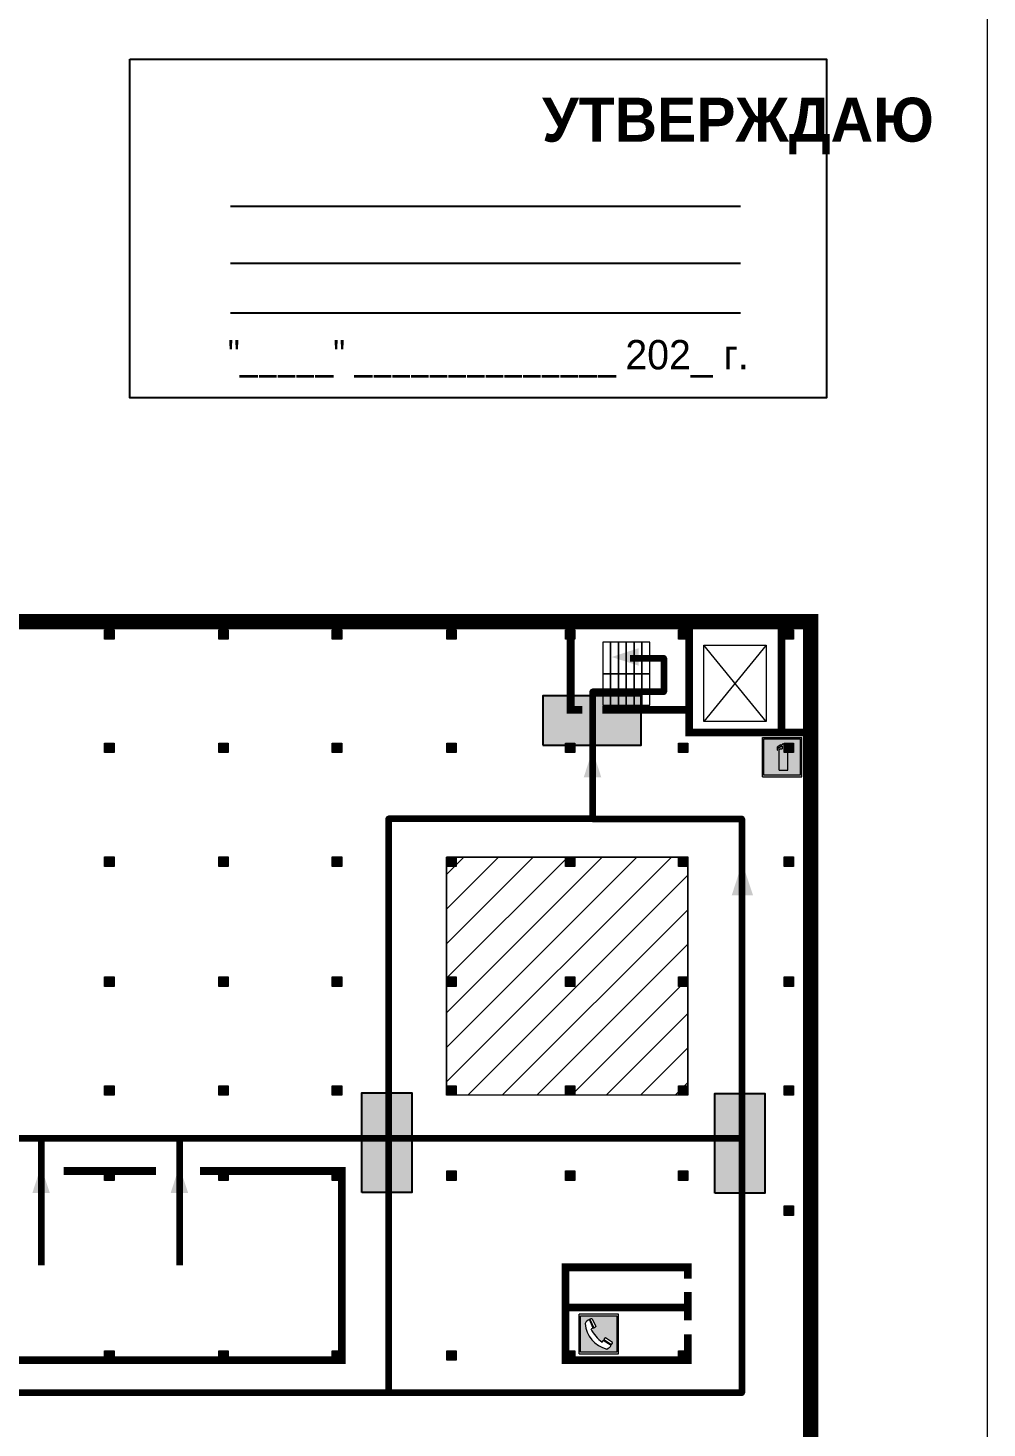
# Model space of a CAD drawing. Header units: millimetres. Extents: x 13810 to 67229, y 12374 to 21950.
# Drawn here: x 31486.4 to 31617.2, y 14345 to 14535.9 of the extents above; entities that cross this region are included whole.
import ezdxf

# ---------------------------------------------------------------- set-up
doc = ezdxf.new("R2010")
doc.units = ezdxf.units.MM
doc.layers.add('План_Штампы', color=7, linetype='Continuous')
doc.styles.add('обычный', font='arial.ttf')

# ---------------------------------------------------------------- blocks, each defined once
blk = doc.blocks.new('A$C7B4425F7')
at = {"true_color": 0xffffff}
blk.add_hatch(color=7, dxfattribs=at).paths.add_polyline_path([(0, 0), (-16, 0), (-16, -8), (0, -8)])
h = blk.add_hatch(color=126)
h.paths.add_polyline_path([(-0.2, -0.2), (-15.8, -0.2), (-15.8, -7.8), (-0.2, -7.8)])
h.paths.add_polyline_path([(-11.76, -2.03), (-11.76, -3.66), (-11.17, -3.66, -0.568275), (-11.17, -6.18), (-12.58, -6.18), (-12.58, -2.03)], flags=16)
h.paths.add_polyline_path([(-13.33, -4.12, -0.495768), (-13.59, -6.18), (-15.03, -6.18), (-15.03, -2.03), (-13.59, -2.03, -0.487973)], flags=16)
h.paths.add_polyline_path([(-10.25, -2.03), (-9.48, -2.03), (-9.48, -6.18), (-10.25, -6.18)], flags=16)
h.paths.add_polyline_path([(-13.84, -3.69), (-14.24, -3.69), (-14.24, -3.03), (-13.9, -3.03, -0.692621)], flags=0)
h.paths.add_polyline_path([(-9.15, -2.03), (-8.4, -2.03), (-8.04, -3.07), (-7.68, -2.03), (-6.93, -2.03), (-7.64, -4.1), (-6.93, -6.18), (-7.68, -6.18), (-8.04, -5.14), (-8.4, -6.18), (-9.15, -6.18), (-8.44, -4.1)], flags=16)
h.paths.add_polyline_path([(-11.76, -4.46), (-11.42, -4.46, -0.692621), (-11.36, -5.12), (-11.76, -5.12)], flags=0)
h.paths.add_polyline_path([(-13.9, -5.2), (-14.24, -5.2), (-14.24, -4.55), (-13.84, -4.55, -0.708038)], flags=0)
edge = h.paths.add_edge_path(flags=16)
edge.add_ellipse((-5.51, -4.08), major_axis=(0, 2.05), ratio=0.586184, start_angle=0, end_angle=360)
edge = h.paths.add_edge_path(flags=0)
edge.add_ellipse((-5.51, -4.08), major_axis=(0, 1.14), ratio=0.454828, start_angle=0, end_angle=360)
h.paths.add_polyline_path([(-4.13, -4.96, 0.377264), (-3.48, -4.52, 0.0555), (-3.16, -2.03), (-1.66, -2.03), (-1.66, -4.96), (-0.96, -4.96), (-0.96, -7.01), (-1.75, -7.01), (-1.75, -6.18), (-3.3, -6.18), (-3.3, -7.02), (-4.13, -7.02)], flags=16)
h.paths.add_polyline_path([(-2.73, -2.91), (-2.28, -2.91), (-2.28, -4.96), (-3.05, -4.96, 0.079136)], flags=0)
at = {"color": 126}
blk.add_lwpolyline([(-16, -8), (0, -8), (0, 0), (-16, 0)], close=True, dxfattribs=at)
blk = doc.blocks.new('A$C32E8229D')
at = {"true_color": 0xffffff}
blk.add_hatch(color=7, dxfattribs=at).paths.add_polyline_path([(0, 0), (0, -8), (16, -8), (16, 0)])
h = blk.add_hatch(color=126)
h.paths.add_polyline_path([(0.2, -0.2), (15.8, -0.2), (15.8, -7.8), (0.2, -7.8)])
h.paths.add_polyline_path([(13.49, -2.05), (12.08, -2.05), (11.37, -2.63, 0.162397), (11.29, -2.84), (11.29, -3.63), (10.35, -3.63), (10.35, -4.05), (11.68, -4.05), (11.68, -3.48), (12.26, -4.28), (11.29, -5.1), (11.29, -6.78), (11.85, -6.78), (11.85, -5.44), (12.8, -4.64), (12.8, -5.94), (14.46, -5.94), (14.46, -5.39), (13.45, -5.39), (13.45, -3.97), (12.46, -2.59), (13.15, -2.59), (13.69, -3.34), (14.18, -3)], flags=16)
h.paths.add_polyline_path([(10.74, -1.82, 1), (11.8, -1.82, 1)], flags=16)
h.paths.add_polyline_path([(9.39, -3.59), (5.99, -3.59), (6.56, -3.03), (5.91, -3.03), (5.1, -3.83), (5.91, -4.64), (6.56, -4.64), (5.99, -4.09), (9.39, -4.09)], flags=16)
h.paths.add_polyline_path([(4.29, -1.08), (1.72, -1.08), (1.72, -6.6), (4.29, -6.6)], flags=16)
at = {"color": 126}
blk.add_lwpolyline([(16, -8), (0, -8), (0, 0), (16, 0)], close=True, dxfattribs=at)
blk = doc.blocks.new('A$C3AD82952')
at = {"true_color": 0xf5f5ff}
h = blk.add_hatch(color=7, dxfattribs=at)
h.dxf.hatch_style = 1
h.paths.add_polyline_path([(8.21, 8.73, 0.414214), (7.89, 9.05), (7.22, 9.05), (7.22, 9.92), (7.59, 9.92, 1), (7.57, 10.36), (7.22, 10.36), (7.22, 10.6), (6.43, 10.6), (6.43, 10.36), (6.01, 10.36), (4.74, 9.59), (4.74, 8.69), (4.98, 8.73), (4.98, 9.26), (6.12, 9.91), (6.43, 9.91), (6.43, 9.05), (5.76, 9.05, 0.414214), (5.44, 8.73), (5.44, 2.2), (8.21, 2.2)], flags=0)
h.paths.add_polyline_path([(12.8, 12.8), (0, 12.8), (0, 0), (12.8, 0)])
h.paths.add_polyline_path([(0.51, 12.29), (12.29, 12.29), (12.29, 0.51), (0.51, 0.51)], flags=16)
h.paths.add_polyline_path([(4.74, 9.59), (6.01, 10.36), (6.43, 10.36), (6.43, 10.6), (7.22, 10.6), (7.22, 10.36), (7.59, 10.36, -0.94586), (7.59, 9.92), (7.22, 9.92), (7.22, 9.05), (7.89, 9.05, -0.414214), (8.21, 8.73), (8.21, 2.2), (5.44, 2.2), (5.44, 8.73, -0.414214), (5.76, 9.05), (6.43, 9.05), (6.43, 9.91), (6.12, 9.91), (4.98, 9.26), (4.98, 8.73), (4.74, 8.69)], flags=0)
h = blk.add_hatch(color=242)
h.dxf.hatch_style = 1
h.paths.add_polyline_path([(12.29, 12.29), (0.51, 12.29), (0.51, 0.51), (12.29, 0.51)])
h.paths.add_polyline_path([(4.74, 8.69), (4.74, 9.59), (6.01, 10.36), (6.43, 10.36), (6.43, 10.6), (7.22, 10.6), (7.22, 10.36), (7.59, 10.36, -0.94586), (7.59, 9.92), (7.22, 9.92), (7.22, 9.05), (7.89, 9.05, -0.414214), (8.21, 8.73), (8.21, 2.2), (5.44, 2.2), (5.44, 8.73, -0.414214), (5.76, 9.05), (6.43, 9.05), (6.43, 9.91), (6.12, 9.91), (4.98, 9.26), (4.98, 8.73)], flags=16)
h = blk.add_hatch(color=7, dxfattribs=at)
h.dxf.hatch_style = 1
h.paths.add_polyline_path([(8.21, 8.73, 0.414214), (7.89, 9.05), (7.22, 9.05), (7.22, 9.92), (7.59, 9.92, 1), (7.57, 10.36), (7.22, 10.36), (7.22, 10.6), (6.43, 10.6), (6.43, 10.36), (6.01, 10.36), (4.74, 9.59), (4.74, 8.69), (4.98, 8.73), (4.98, 9.26), (6.12, 9.91), (6.43, 9.91), (6.43, 9.05), (5.76, 9.05, 0.414214), (5.44, 8.73), (5.44, 2.2), (8.21, 2.2)])
at = {"color": 242, "lineweight": 5}
for p, q in [((0, 0), (0, 12.8)), ((0, 12.8), (12.8, 12.8)), ((6.01, 10.36), (4.74, 9.59)), ((4.74, 9.59), (4.74, 8.69)), ((4.98, 9.26), (6.12, 9.91)), ((4.98, 8.73), (4.98, 9.26)), ((6.01, 10.36), (6.43, 10.36)), ((6.12, 9.91), (6.43, 9.91)), ((7.22, 10.6), (6.43, 10.6)), ((6.43, 10.6), (6.43, 10.36)), ((6.43, 9.91), (6.43, 9.05)), ((7.22, 10.36), (7.22, 10.6)), ((7.59, 10.36), (7.22, 10.36)), ((7.22, 9.05), (7.22, 9.92)), ((7.59, 9.92), (7.22, 9.92)), ((12.8, 0), (12.8, 12.8)), ((4.74, 8.69), (4.98, 8.73)), ((5.44, 2.2), (5.44, 8.73)), ((5.76, 9.05), (6.43, 9.05)), ((7.89, 9.05), (7.22, 9.05)), ((8.21, 2.2), (8.21, 8.73)), ((0, 0), (12.8, 0)), ((5.44, 2.2), (8.21, 2.2))]:
    blk.add_line(p, q, dxfattribs=at)
blk.add_lwpolyline([(0.51, 12.29), (12.29, 12.29), (12.29, 0.51), (0.51, 0.51)], close=True, dxfattribs=at)
for centre, radius, start, end in [((7.58, 10.14), 0.223, 273.1875, 86.8125), ((5.76, 8.73), 0.32, 90, 180), ((7.89, 8.73), 0.32, 0, 90)]:
    blk.add_arc(centre, radius, start, end, dxfattribs=at)
blk = doc.blocks.new('A$C456E1F9C')
at = {"lineweight": 5}
h = blk.add_hatch(color=242, dxfattribs=at)
h.paths.add_polyline_path([(0.51, -1.47), (0.51, -13.26), (12.29, -13.26), (12.29, -1.47)])
h.paths.add_polyline_path([(5.42, -4.95, -0.254479), (4.78, -5.4), (3.52, -2.53, -0.209735), (4.23, -2.4)], flags=16)
h.paths.add_polyline_path([(8.53, -8.6), (10.87, -10.17), (10.54, -10.76), (8.03, -9.13, -0.192251)], flags=16)
h.paths.add_polyline_path([(4.61, -5.49, 0.005518), (3.87, -5.72, 0.128647), (7.49, -10.01, 0.00809), (7.83, -9.33), (10.47, -10.97, -0.16736), (8.99, -12.25, -0.327862), (1.95, -3.95, -0.166952), (3.36, -2.62)], flags=16)
at = {"color": 242, "lineweight": 5}
for p, q in [((0, -13.77), (0, -0.97)), ((12.8, -0.97), (0, -0.97)), ((4.61, -5.49), (3.36, -2.62)), ((3.52, -2.53), (4.78, -5.4)), ((4.23, -2.4), (5.42, -4.95)), ((12.8, -13.77), (12.8, -0.97)), ((10.81, -10.12), (8.53, -8.6)), ((7.83, -9.33), (10.47, -10.97)), ((8.03, -9.13), (10.54, -10.76)), ((10.54, -10.76), (10.8, -10.3)), ((10.8, -10.3), (10.81, -10.12)), ((0, -13.77), (12.8, -13.77))]:
    blk.add_line(p, q, dxfattribs=at)
blk.add_lwpolyline([(0.51, -1.47), (12.29, -1.47), (12.29, -13.26), (0.51, -13.26)], close=True, dxfattribs=at)
for centre, radius, start, end in [((4.59, -5.34), 2.99, 114.2845, 152.1974), ((11.12, -3.31), 9.19, 183.9915, 256.6009), ((4.02, -3.27), 0.891, 76.3284, 123.7092), ((14.98, -39.1), 35.17, 107.1487, 108.4135), ((13.86, -0.94), 11.08, 205.5536, 234.8762), ((4.68, -4.59), 0.824, 276.9621, 334.0723), ((8.94, -9.5), 0.989, 114.4092, 157.9388), ((-13.31, 0.8), 23.44, 332.5487, 334.4027), ((7.87, -9.46), 3, 291.9291, 329.9329)]:
    blk.add_arc(centre, radius, start, end, dxfattribs=at)

msp = doc.modelspace()

# ---------------------------------------------------------------- hatches: boundary and pattern name
at = {"lineweight": 0}
h = msp.add_hatch(color=256, dxfattribs=at)
h.dxf.hatch_style = 1
h.paths.add_polyline_path([(31496.89, 14453.84), (31496.89, 14452.55), (31498.18, 14452.55), (31498.18, 14453.84)])
h = msp.add_hatch(color=256, dxfattribs=at)
h.dxf.hatch_style = 1
h.paths.add_polyline_path([(31512.46, 14453.84), (31512.46, 14452.55), (31513.74, 14452.55), (31513.74, 14453.84)])
h = msp.add_hatch(color=256, dxfattribs=at)
h.dxf.hatch_style = 1
h.paths.add_polyline_path([(31527.93, 14453.84), (31527.93, 14452.55), (31529.22, 14452.55), (31529.22, 14453.84)])
h = msp.add_hatch(color=256, dxfattribs=at)
h.dxf.hatch_style = 1
h.paths.add_polyline_path([(31543.55, 14453.84), (31543.55, 14452.55), (31544.83, 14452.55), (31544.83, 14453.84)])
h = msp.add_hatch(color=256, dxfattribs=at)
h.dxf.hatch_style = 1
h.paths.add_polyline_path([(31559.75, 14453.84), (31559.75, 14452.55), (31561.03, 14452.55), (31561.03, 14453.84)])
h = msp.add_hatch(color=256, dxfattribs=at)
h.dxf.hatch_style = 1
h.paths.add_polyline_path([(31575.15, 14453.84), (31575.15, 14452.55), (31576.43, 14452.55), (31576.43, 14453.84)])
h = msp.add_hatch(color=256, dxfattribs=at)
h.dxf.hatch_style = 1
h.paths.add_polyline_path([(31589.57, 14453.84), (31589.57, 14452.55), (31590.85, 14452.55), (31590.85, 14453.84)])
h = msp.add_hatch(color=256, dxfattribs=at)
h.dxf.hatch_style = 1
h.paths.add_polyline_path([(31496.89, 14438.38), (31496.89, 14437.09), (31498.18, 14437.09), (31498.18, 14438.38)])
h = msp.add_hatch(color=256, dxfattribs=at)
h.dxf.hatch_style = 1
h.paths.add_polyline_path([(31512.46, 14438.38), (31512.46, 14437.09), (31513.74, 14437.09), (31513.74, 14438.38)])
h = msp.add_hatch(color=256, dxfattribs=at)
h.dxf.hatch_style = 1
h.paths.add_polyline_path([(31527.93, 14438.38), (31527.93, 14437.09), (31529.22, 14437.09), (31529.22, 14438.38)])
h = msp.add_hatch(color=256, dxfattribs=at)
h.dxf.hatch_style = 1
h.paths.add_polyline_path([(31543.55, 14438.38), (31543.55, 14437.09), (31544.83, 14437.09), (31544.83, 14438.38)])
h = msp.add_hatch(color=256, dxfattribs=at)
h.dxf.hatch_style = 1
h.paths.add_polyline_path([(31559.75, 14438.38), (31559.75, 14437.09), (31561.03, 14437.09), (31561.03, 14438.38)])
h = msp.add_hatch(color=256, dxfattribs=at)
h.dxf.hatch_style = 1
h.paths.add_polyline_path([(31575.15, 14438.38), (31575.15, 14437.09), (31576.43, 14437.09), (31576.43, 14438.38)])
h = msp.add_hatch(color=256, dxfattribs=at)
h.dxf.hatch_style = 1
h.paths.add_polyline_path([(31589.57, 14438.38), (31589.57, 14437.09), (31590.85, 14437.09), (31590.85, 14438.38)])
at = {"lineweight": 0, "true_color": 0x000000}
h = msp.add_hatch(dxfattribs=at)
h.set_pattern_fill('ANSI31', color=18, scale=1.05, angle=180)
h.set_pattern_definition([(225, (48270.896, 22887.802), (2.35731723, -2.35731723), [])])
h.paths.add_polyline_path([(31562.76, 14296.46), (31562.76, 14284.63), (31576.38, 14284.63), (31576.38, 14296.46)])
h.paths.add_polyline_path([(31576.38, 14390.35), (31576.38, 14422.84), (31543.5, 14422.84), (31543.5, 14390.35)])
h.paths.add_polyline_path([(31512.41, 14284.27), (31526.01, 14284.27), (31526.01, 14296.46), (31512.41, 14296.46)])
h.paths.add_polyline_path([(31419.71, 14342.6), (31419.71, 14312.06), (31512.41, 14312.06), (31512.41, 14342.6)])
h.paths.add_polyline_path([(31418.43, 14282.05), (31418.43, 14295.17), (31404.48, 14295.17), (31404.48, 14282.05)])
h.paths.add_polyline_path([(31406.6, 14341.21), (31406.6, 14330.71), (31416.76, 14330.71), (31416.76, 14341.21)])
h.paths.add_polyline_path([(31405.44, 14393), (31417.26, 14393), (31417.26, 14404.23), (31405.44, 14404.23)])
h.paths.add_polyline_path([(31405.44, 14424.09), (31417.26, 14424.09), (31417.26, 14435.32), (31405.44, 14435.32)])
h.paths.add_polyline_path([(31293.93, 14421.54), (31293.93, 14391.64), (31386.82, 14391.64), (31386.82, 14421.54)])
h.paths.add_polyline_path([(31278.66, 14342.6), (31278.66, 14312.06), (31386.82, 14312.06), (31386.82, 14342.6)])
h.paths.add_polyline_path([(31230.66, 14312.06), (31245.51, 14312.06), (31245.51, 14342.6), (31230.66, 14342.6)])
h.paths.add_polyline_path([(31152.79, 14421.54), (31152.79, 14391.64), (31245.51, 14391.64), (31245.51, 14421.54)])
at = {"lineweight": 0}
h = msp.add_hatch(color=256, dxfattribs=at)
h.dxf.hatch_style = 1
h.paths.add_polyline_path([(31496.89, 14422.85), (31496.89, 14421.55), (31498.18, 14421.55), (31498.18, 14422.85)])
h = msp.add_hatch(color=256, dxfattribs=at)
h.dxf.hatch_style = 1
h.paths.add_polyline_path([(31512.46, 14422.85), (31512.46, 14421.55), (31513.74, 14421.55), (31513.74, 14422.85)])
h = msp.add_hatch(color=256, dxfattribs=at)
h.dxf.hatch_style = 1
h.paths.add_polyline_path([(31527.93, 14422.85), (31527.93, 14421.55), (31529.22, 14421.55), (31529.22, 14422.85)])
h = msp.add_hatch(color=256, dxfattribs=at)
h.dxf.hatch_style = 1
h.paths.add_polyline_path([(31543.55, 14422.85), (31543.55, 14421.55), (31544.83, 14421.55), (31544.83, 14422.85)])
h = msp.add_hatch(color=256, dxfattribs=at)
h.dxf.hatch_style = 1
h.paths.add_polyline_path([(31559.75, 14422.85), (31559.75, 14421.55), (31561.03, 14421.55), (31561.03, 14422.85)])
h = msp.add_hatch(color=256, dxfattribs=at)
h.dxf.hatch_style = 1
h.paths.add_polyline_path([(31575.15, 14422.85), (31575.15, 14421.55), (31576.43, 14421.55), (31576.43, 14422.85)])
h = msp.add_hatch(color=256, dxfattribs=at)
h.dxf.hatch_style = 1
h.paths.add_polyline_path([(31589.57, 14422.85), (31589.57, 14421.55), (31590.85, 14421.55), (31590.85, 14422.85)])
h = msp.add_hatch(color=256, dxfattribs=at)
h.dxf.hatch_style = 1
h.paths.add_polyline_path([(31496.89, 14406.49), (31496.89, 14405.2), (31498.18, 14405.2), (31498.18, 14406.49)])
h = msp.add_hatch(color=256, dxfattribs=at)
h.dxf.hatch_style = 1
h.paths.add_polyline_path([(31512.46, 14406.49), (31512.46, 14405.2), (31513.74, 14405.2), (31513.74, 14406.49)])
h = msp.add_hatch(color=256, dxfattribs=at)
h.dxf.hatch_style = 1
h.paths.add_polyline_path([(31527.93, 14406.49), (31527.93, 14405.2), (31529.22, 14405.2), (31529.22, 14406.49)])
h = msp.add_hatch(color=256, dxfattribs=at)
h.dxf.hatch_style = 1
h.paths.add_polyline_path([(31543.55, 14406.49), (31543.55, 14405.2), (31544.83, 14405.2), (31544.83, 14406.49)])
h = msp.add_hatch(color=256, dxfattribs=at)
h.dxf.hatch_style = 1
h.paths.add_polyline_path([(31559.75, 14406.49), (31559.75, 14405.2), (31561.03, 14405.2), (31561.03, 14406.49)])
h = msp.add_hatch(color=256, dxfattribs=at)
h.dxf.hatch_style = 1
h.paths.add_polyline_path([(31575.15, 14406.49), (31575.15, 14405.2), (31576.43, 14405.2), (31576.43, 14406.49)])
h = msp.add_hatch(color=256, dxfattribs=at)
h.dxf.hatch_style = 1
h.paths.add_polyline_path([(31589.57, 14406.49), (31589.57, 14405.2), (31590.85, 14405.2), (31590.85, 14406.49)])
h = msp.add_hatch(color=256, dxfattribs=at)
h.dxf.hatch_style = 1
h.paths.add_polyline_path([(31496.89, 14391.65), (31496.89, 14390.36), (31498.18, 14390.36), (31498.18, 14391.65)])
h = msp.add_hatch(color=256, dxfattribs=at)
h.dxf.hatch_style = 1
h.paths.add_polyline_path([(31512.46, 14391.65), (31512.46, 14390.36), (31513.74, 14390.36), (31513.74, 14391.65)])
h = msp.add_hatch(color=256, dxfattribs=at)
h.dxf.hatch_style = 1
h.paths.add_polyline_path([(31527.93, 14391.65), (31527.93, 14390.36), (31529.22, 14390.36), (31529.22, 14391.65)])
h = msp.add_hatch(color=256, dxfattribs=at)
h.dxf.hatch_style = 1
h.paths.add_polyline_path([(31543.55, 14391.65), (31543.55, 14390.36), (31544.83, 14390.36), (31544.83, 14391.65)])
h = msp.add_hatch(color=256, dxfattribs=at)
h.dxf.hatch_style = 1
h.paths.add_polyline_path([(31559.75, 14391.65), (31559.75, 14390.36), (31561.03, 14390.36), (31561.03, 14391.65)])
h = msp.add_hatch(color=256, dxfattribs=at)
h.dxf.hatch_style = 1
h.paths.add_polyline_path([(31575.15, 14391.65), (31575.15, 14390.36), (31576.43, 14390.36), (31576.43, 14391.65)])
h = msp.add_hatch(color=256, dxfattribs=at)
h.dxf.hatch_style = 1
h.paths.add_polyline_path([(31589.57, 14391.65), (31589.57, 14390.36), (31590.85, 14390.36), (31590.85, 14391.65)])
h = msp.add_hatch(color=256, dxfattribs=at)
h.dxf.hatch_style = 1
h.paths.add_polyline_path([(31496.89, 14380.02), (31496.89, 14378.73), (31498.18, 14378.73), (31498.18, 14380.02)])
h = msp.add_hatch(color=256, dxfattribs=at)
h.dxf.hatch_style = 1
h.paths.add_polyline_path([(31512.46, 14380.02), (31512.46, 14378.73), (31513.74, 14378.73), (31513.74, 14380.02)])
h = msp.add_hatch(color=256, dxfattribs=at)
h.dxf.hatch_style = 1
h.paths.add_polyline_path([(31527.93, 14380.02), (31527.93, 14378.73), (31529.22, 14378.73), (31529.22, 14380.02)])
h = msp.add_hatch(color=256, dxfattribs=at)
h.dxf.hatch_style = 1
h.paths.add_polyline_path([(31543.55, 14380.02), (31543.55, 14378.73), (31544.83, 14378.73), (31544.83, 14380.02)])
h = msp.add_hatch(color=256, dxfattribs=at)
h.dxf.hatch_style = 1
h.paths.add_polyline_path([(31559.75, 14380.02), (31559.75, 14378.73), (31561.03, 14378.73), (31561.03, 14380.02)])
h = msp.add_hatch(color=256, dxfattribs=at)
h.dxf.hatch_style = 1
h.paths.add_polyline_path([(31575.15, 14380.02), (31575.15, 14378.73), (31576.43, 14378.73), (31576.43, 14380.02)])
h = msp.add_hatch(color=256, dxfattribs=at)
h.dxf.hatch_style = 1
h.paths.add_polyline_path([(31589.57, 14375.26), (31589.57, 14373.96), (31590.85, 14373.96), (31590.85, 14375.26)])
h = msp.add_hatch(color=256, dxfattribs=at)
h.dxf.hatch_style = 1
h.paths.add_polyline_path([(31496.89, 14355.49), (31496.89, 14354.2), (31498.18, 14354.2), (31498.18, 14355.49)])
h = msp.add_hatch(color=256, dxfattribs=at)
h.dxf.hatch_style = 1
h.paths.add_polyline_path([(31512.46, 14355.49), (31512.46, 14354.2), (31513.74, 14354.2), (31513.74, 14355.49)])
h = msp.add_hatch(color=256, dxfattribs=at)
h.dxf.hatch_style = 1
h.paths.add_polyline_path([(31527.93, 14355.49), (31527.93, 14354.2), (31529.22, 14354.2), (31529.22, 14355.49)])
h = msp.add_hatch(color=256, dxfattribs=at)
h.dxf.hatch_style = 1
h.paths.add_polyline_path([(31543.55, 14355.49), (31543.55, 14354.2), (31544.83, 14354.2), (31544.83, 14355.49)])
h = msp.add_hatch(color=256, dxfattribs=at)
h.dxf.hatch_style = 1
h.paths.add_polyline_path([(31559.75, 14355.49), (31559.75, 14354.2), (31561.03, 14354.2), (31561.03, 14355.49)])
h = msp.add_hatch(color=256, dxfattribs=at)
h.dxf.hatch_style = 1
h.paths.add_polyline_path([(31575.15, 14355.49), (31575.15, 14354.2), (31576.43, 14354.2), (31576.43, 14355.49)])

# ---------------------------------------------------------------- linework, layer by layer
at = {"color": 126, "lineweight": 0, "true_color": 0x008754}
msp.add_lwpolyline([(31017.22, 14549.86), (31617.22, 14549.86), (31617.22, 14154.86), (31017.22, 14154.86)], close=True, dxfattribs=at)
msp.add_lwpolyline([(31500.31, 14531.66), (31595.31, 14531.66), (31595.31, 14485.46), (31500.31, 14485.46)], close=True)
for points in [[(31514.06, 14511.61), (31583.59, 14511.61)], [(31514.06, 14503.85), (31583.59, 14503.85)], [(31514.06, 14497.06), (31583.59, 14497.06)]]:
    msp.add_lwpolyline(points)
at = {"lineweight": 0}
for points, const_width in [([(31593.1, 14279.16), (31593.17, 14279.16), (31593.17, 14454.96), (31110.33, 14454.96)], 2.1), ([(31562.03, 14442.92), (31560.44, 14442.92), (31560.44, 14454.92)], 1.05), ([(31592.76, 14439.83), (31576.6, 14439.83), (31576.6, 14455.36), (31576.6, 14442.92), (31564.77, 14442.92)], 1.05), ([(31589.2, 14439.84), (31589.2, 14454.94)], 1.05)]:
    msp.add_lwpolyline(points, dxfattribs=dict(at, const_width=const_width))
for points in [[(31498.18, 14452.55), (31496.89, 14452.55), (31496.89, 14453.84), (31498.18, 14453.84)], [(31513.74, 14452.55), (31512.46, 14452.55), (31512.46, 14453.84), (31513.74, 14453.84)], [(31529.22, 14452.55), (31527.93, 14452.55), (31527.93, 14453.84), (31529.22, 14453.84)], [(31544.83, 14452.55), (31543.55, 14452.55), (31543.55, 14453.84), (31544.83, 14453.84)], [(31561.03, 14452.55), (31559.75, 14452.55), (31559.75, 14453.84), (31561.03, 14453.84)], [(31576.43, 14452.55), (31575.15, 14452.55), (31575.15, 14453.84), (31576.43, 14453.84)], [(31590.85, 14452.55), (31589.57, 14452.55), (31589.57, 14453.84), (31590.85, 14453.84)], [(31565.88, 14452.13), (31564.81, 14452.13), (31564.81, 14447.84), (31565.88, 14447.84)], [(31566.95, 14452.13), (31565.88, 14452.13), (31565.88, 14447.84), (31566.95, 14447.84)], [(31568.02, 14452.13), (31566.95, 14452.13), (31566.95, 14447.84), (31568.02, 14447.84)], [(31569.1, 14452.13), (31568.02, 14452.13), (31568.02, 14447.84), (31569.1, 14447.84)], [(31570.17, 14452.13), (31569.1, 14452.13), (31569.1, 14447.84), (31570.17, 14447.84)], [(31570.17, 14452.13), (31569.1, 14452.13), (31569.1, 14447.84), (31570.17, 14447.84)], [(31571.24, 14452.13), (31570.17, 14452.13), (31570.17, 14447.84), (31571.24, 14447.84)], [(31587.09, 14441.34), (31578.58, 14441.34), (31578.58, 14451.72), (31587.09, 14451.72)], [(31565.88, 14447.84), (31564.81, 14447.84), (31564.81, 14443.56), (31565.88, 14443.56)], [(31566.95, 14447.84), (31565.88, 14447.84), (31565.88, 14443.56), (31566.95, 14443.56)], [(31568.02, 14447.84), (31566.95, 14447.84), (31566.95, 14443.56), (31568.02, 14443.56)], [(31569.1, 14447.84), (31568.02, 14447.84), (31568.02, 14443.56), (31569.1, 14443.56)], [(31570.17, 14447.84), (31569.1, 14447.84), (31569.1, 14443.56), (31570.17, 14443.56)], [(31570.17, 14447.84), (31569.1, 14447.84), (31569.1, 14443.56), (31570.17, 14443.56)], [(31571.24, 14447.84), (31570.17, 14447.84), (31570.17, 14443.56), (31571.24, 14443.56)], [(31498.18, 14437.09), (31496.89, 14437.09), (31496.89, 14438.38), (31498.18, 14438.38)], [(31513.74, 14437.09), (31512.46, 14437.09), (31512.46, 14438.38), (31513.74, 14438.38)], [(31529.22, 14437.09), (31527.93, 14437.09), (31527.93, 14438.38), (31529.22, 14438.38)], [(31544.83, 14437.09), (31543.55, 14437.09), (31543.55, 14438.38), (31544.83, 14438.38)], [(31561.03, 14437.09), (31559.75, 14437.09), (31559.75, 14438.38), (31561.03, 14438.38)], [(31576.43, 14437.09), (31575.15, 14437.09), (31575.15, 14438.38), (31576.43, 14438.38)], [(31590.85, 14437.09), (31589.57, 14437.09), (31589.57, 14438.38), (31590.85, 14438.38)], [(31498.18, 14421.55), (31496.89, 14421.55), (31496.89, 14422.85), (31498.18, 14422.85)], [(31513.74, 14421.55), (31512.46, 14421.55), (31512.46, 14422.85), (31513.74, 14422.85)], [(31529.22, 14421.55), (31527.93, 14421.55), (31527.93, 14422.85), (31529.22, 14422.85)], [(31576.38, 14390.35), (31543.5, 14390.35), (31543.5, 14422.84), (31576.38, 14422.84)], [(31544.83, 14421.55), (31543.55, 14421.55), (31543.55, 14422.85), (31544.83, 14422.85)], [(31576.43, 14390.36), (31543.55, 14390.36), (31543.55, 14422.85), (31576.43, 14422.85)], [(31561.03, 14421.55), (31559.75, 14421.55), (31559.75, 14422.85), (31561.03, 14422.85)], [(31576.43, 14421.55), (31575.15, 14421.55), (31575.15, 14422.85), (31576.43, 14422.85)], [(31590.85, 14421.55), (31589.57, 14421.55), (31589.57, 14422.85), (31590.85, 14422.85)], [(31498.18, 14405.2), (31496.89, 14405.2), (31496.89, 14406.49), (31498.18, 14406.49)], [(31513.74, 14405.2), (31512.46, 14405.2), (31512.46, 14406.49), (31513.74, 14406.49)], [(31529.22, 14405.2), (31527.93, 14405.2), (31527.93, 14406.49), (31529.22, 14406.49)], [(31544.83, 14405.2), (31543.55, 14405.2), (31543.55, 14406.49), (31544.83, 14406.49)], [(31561.03, 14405.2), (31559.75, 14405.2), (31559.75, 14406.49), (31561.03, 14406.49)], [(31576.43, 14405.2), (31575.15, 14405.2), (31575.15, 14406.49), (31576.43, 14406.49)], [(31590.85, 14405.2), (31589.57, 14405.2), (31589.57, 14406.49), (31590.85, 14406.49)], [(31498.18, 14390.36), (31496.89, 14390.36), (31496.89, 14391.65), (31498.18, 14391.65)], [(31513.74, 14390.36), (31512.46, 14390.36), (31512.46, 14391.65), (31513.74, 14391.65)], [(31529.22, 14390.36), (31527.93, 14390.36), (31527.93, 14391.65), (31529.22, 14391.65)], [(31544.83, 14390.36), (31543.55, 14390.36), (31543.55, 14391.65), (31544.83, 14391.65)], [(31561.03, 14390.36), (31559.75, 14390.36), (31559.75, 14391.65), (31561.03, 14391.65)], [(31576.43, 14390.36), (31575.15, 14390.36), (31575.15, 14391.65), (31576.43, 14391.65)], [(31590.85, 14390.36), (31589.57, 14390.36), (31589.57, 14391.65), (31590.85, 14391.65)], [(31498.18, 14378.73), (31496.89, 14378.73), (31496.89, 14380.02), (31498.18, 14380.02)], [(31513.74, 14378.73), (31512.46, 14378.73), (31512.46, 14380.02), (31513.74, 14380.02)], [(31529.22, 14378.73), (31527.93, 14378.73), (31527.93, 14380.02), (31529.22, 14380.02)], [(31544.83, 14378.73), (31543.55, 14378.73), (31543.55, 14380.02), (31544.83, 14380.02)], [(31561.03, 14378.73), (31559.75, 14378.73), (31559.75, 14380.02), (31561.03, 14380.02)], [(31576.43, 14378.73), (31575.15, 14378.73), (31575.15, 14380.02), (31576.43, 14380.02)], [(31590.85, 14373.96), (31589.57, 14373.96), (31589.57, 14375.26), (31590.85, 14375.26)], [(31498.18, 14354.2), (31496.89, 14354.2), (31496.89, 14355.49), (31498.18, 14355.49)], [(31513.74, 14354.2), (31512.46, 14354.2), (31512.46, 14355.49), (31513.74, 14355.49)], [(31529.22, 14354.2), (31527.93, 14354.2), (31527.93, 14355.49), (31529.22, 14355.49)], [(31544.83, 14354.2), (31543.55, 14354.2), (31543.55, 14355.49), (31544.83, 14355.49)], [(31561.03, 14354.2), (31559.75, 14354.2), (31559.75, 14355.49), (31561.03, 14355.49)], [(31576.43, 14354.2), (31575.15, 14354.2), (31575.15, 14355.49), (31576.43, 14355.49)]]:
    msp.add_lwpolyline(points, close=True, dxfattribs=at)
for points in [[(31587.09, 14451.72), (31578.58, 14441.34)], [(31587.09, 14441.34), (31578.58, 14451.72)]]:
    msp.add_lwpolyline(points, dxfattribs=at)
at = {"color": 126, "lineweight": 100, "true_color": 0x008754}
for points in [[(31568.54, 14449.97), (31573.16, 14449.97), (31573.16, 14445.39), (31563.41, 14445.39), (31563.41, 14428.07), (31583.79, 14428.07), (31583.79, 14349.75), (31111.32, 14349.75), (31111.32, 14306.94), (31100.51, 14298.41), (31100.51, 14281.93), (31090.13, 14281.93), (31090.13, 14293.54), (31094.05, 14293.54), (31094.05, 14289.45)], [(31563.41, 14428.07), (31535.59, 14428.07), (31535.59, 14349.75)], [(31583.79, 14384.47), (31111.32, 14384.47), (31111.32, 14349.75)], [(31488.22, 14384.47), (31488.22, 14367.18)], [(31507.08, 14384.47), (31507.08, 14367.18)]]:
    msp.add_lwpolyline(points, dxfattribs=at)
at = {"lineweight": 100, "const_width": 1.05}
for points in [[(31509.9, 14380.02), (31529.22, 14380.02), (31529.22, 14355.49), (31529.22, 14354.2), (31433.72, 14354.2), (31433.72, 14354.2), (31433.72, 14362.23)], [(31491.3, 14380.02), (31503.89, 14380.02)], [(31576.43, 14357.75), (31576.43, 14354.2), (31559.75, 14354.2), (31559.75, 14366.88), (31576.43, 14366.88), (31576.43, 14365.32)], [(31576.43, 14363.53), (31576.43, 14359.65), (31576.43, 14361.4), (31559.75, 14361.4)]]:
    msp.add_lwpolyline(points, dxfattribs=at)
at = {"layer": 'План_Штампы', "color": 126, "true_color": 0x008754}
for points in [[(31569.71, 14451.33), (31569.71, 14448.94), (31566.04, 14450.12)], [(31564.62, 14433.72), (31562.23, 14433.73), (31563.41, 14437.39)], [(31585.31, 14417.61), (31582.41, 14417.62), (31583.84, 14422.08)], [(31489.42, 14377), (31487.03, 14377), (31488.21, 14380.67)], [(31508.28, 14377), (31505.89, 14377), (31507.07, 14380.67)]]:
    msp.add_solid(points, dxfattribs=at)

# ---------------------------------------------------------------- block references
at = {"xscale": 0.42, "yscale": 0.42, "zscale": 0.42}
for name, p in [('A$C3AD82952', (31586.59, 14433.78)), ('A$C456E1F9C', (31561.59, 14360.88))]:
    msp.add_blockref(name, p, dxfattribs=at)
at = {"layer": 'План_Штампы', "xscale": 0.8400000000000001, "yscale": 0.8400000000000001, "zscale": 0.8400000000000001}
msp.add_blockref('A$C7B4425F7', (31570.07, 14444.84), dxfattribs=at)
at = {"layer": 'План_Штампы', "color": 126, "true_color": 0x008754, "xscale": 0.8505091456646409, "yscale": 0.8505091456646409, "zscale": 0.8505091456646409, "rotation": 269.9978653237144}
for p in [(31538.78, 14390.7), (31586.9, 14390.61)]:
    msp.add_blockref('A$C32E8229D', p, dxfattribs=at)

# ---------------------------------------------------------------- texts
at = {"lineweight": 0, "attachment_point": 5, "style": 'обычный'}
for s, insert, char_height, width in [('\\pi-18,l18,t18;{\\fProxima Nova Rg|b1|i0|c204|p2;УТВЕРЖДАЮ\\H1.1997x; }', (31583.25, 14522.54), 6, 126.6484), ('{\\fArial Narrow|b0|i0|c204|p34;"_____" ______________ \\fProxima Nova Rg|b0|i0|c204|p2;202_ г. }', (31549.21, 14490.78), 4, 78.6503)]:
    msp.add_mtext(s, dxfattribs=dict(at, insert=insert, char_height=char_height, width=width))

doc.saveas('drawing.dxf')
